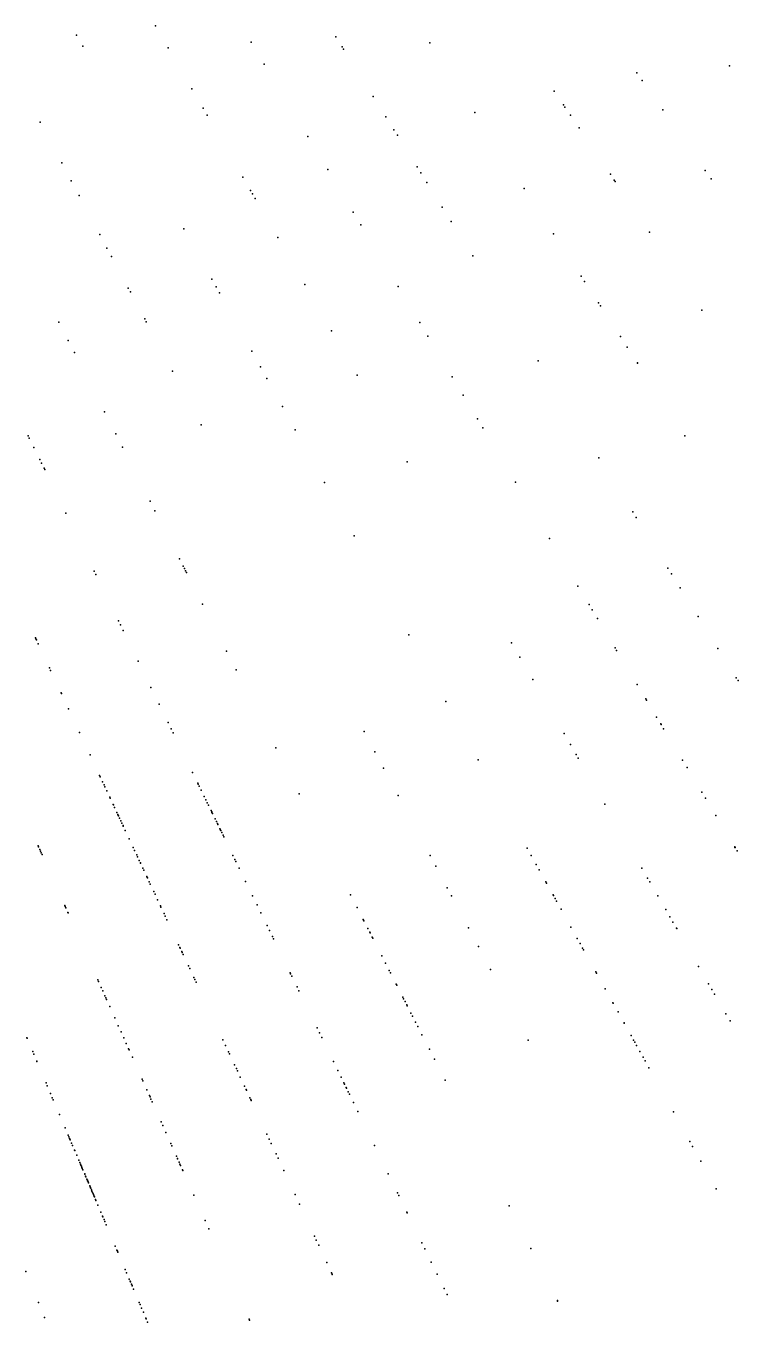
# Model space of a CAD drawing. Header units: metres. Extents: x -4327 to 4266, y -3886 to 3992.
# Drawn here: x 371.9 to 505.8, y -930.1 to -686.4 of the extents above; entities that cross this region are included whole.
import ezdxf

# ---------------------------------------------------------------- set-up
doc = ezdxf.new("R2010")
doc.units = ezdxf.units.M

msp = doc.modelspace()

# ---------------------------------------------------------------- linework, layer by layer
for p in [(396.32, -686.44, 2473.87), (381.46, -688.17, -85.95), (414.29, -689.49, 2515.26), (430.21, -688.48, 2477.89), (447.86, -689.65, 2482.34), (382.62, -690.26, 2491.23), (398.69, -690.55, 2474.71), (398.69, -690.55, 2474.71), (431.39, -690.37, 2489.27), (431.64, -690.78, 2477.01), (416.77, -693.62, 2497.42), (504.2, -693.97, 2502.3), (486.81, -695.23, 2502.49), (487.82, -696.68, 2503.21), (403.16, -698.29, 2483.9), (471.27, -698.69, 2507.41), (437.23, -699.71, 2486.17), (473.03, -701.29, 2472.02), (473.3, -701.69, 2500.12), (405.25, -701.91, 2478.34), (406, -703.21, 2478.37), (439.61, -703.53, -152.58), (456.35, -702.72, 2497.44), (474.31, -703.19, 2483.13), (491.71, -702.23, 2469.96), (374.62, -704.55, 2471.9), (441.13, -705.96, 2499.26), (475.95, -705.63, 2469.7), (424.95, -707.24, 2509.07), (441.79, -707.01, -152.4), (378.69, -712.21, 2498.78), (428.68, -713.45, 2471.88), (445.51, -712.96, 2492.27), (446.18, -714.04, 2500.55), (499.68, -713.61, 2479.41), (380.47, -715.55, 2496.51), (412.74, -714.88, 2487.35), (447.34, -715.89, -120.75), (481.83, -714.34, 2486.96), (482.56, -715.42, 2473.28), (482.76, -715.72, 2496.18), (500.79, -715.2, 2480.58), (381.96, -718.35, 2478.64), (414.17, -717.37, 2486.93), (414.53, -718, 2502.75), (415.06, -718.9, 2474.21), (465.63, -717.01, 2489.54), (450.22, -720.5, 2500.61), (433.49, -721.45, 2490.63), (451.92, -723.23, 2501.1), (385.84, -725.65, 2476.44), (401.64, -724.57, 2478.2), (419.28, -726.21, 2490.36), (434.92, -723.83, 2480.98), (471.16, -725.52, 2496.89), (489.16, -725.2, 2485.3), (387.19, -728.2, 2512.61), (388.05, -729.82, 2504.37), (455.95, -729.68, -198.4), (476.32, -733.47, 2471.84), (391.2, -735.75, 2488.17), (406.89, -734.04, 2488.01), (407.69, -735.5, 2479.53), (424.4, -735.08, 2493.76), (441.91, -735.45, 2494.04), (476.97, -734.48, 2462.4), (391.58, -736.45, 2490.54), (408.32, -736.63, 2487.8), (479.61, -738.53, 2484.56), (479.95, -739.05, 2460.72), (499.04, -739.86, 2492.02), (378.12, -742.11, 2473.54), (394.28, -741.52, 2485.18), (394.58, -742.09, 2487.08), (445.98, -742.23, 2481.77), (379.9, -745.59, 2489.63), (429.43, -743.79, 2505.38), (447.5, -744.77, 2481.54), (483.71, -744.85, 2471.52), (381.06, -747.87, 2515.4), (414.4, -747.61, 2489.07), (484.99, -746.82, 2490.86), (416.03, -750.53, 2503.25), (468.27, -749.39, 2467.55), (486.92, -749.8, 2496.5), (486.96, -749.85, 2466.97), (399.5, -751.35, 2495.66), (417.24, -752.72, 2506.09), (434.23, -752.12, 2489.09), (452.09, -752.4, 2468.05), (454.16, -755.85, 2496.6), (386.73, -759.01, 2480.56), (420.18, -758.02, 2466.67), (456.83, -760.3, 2493.96), (404.87, -761.45, 2506.81), (422.59, -762.37, 2507.04), (457.85, -761.99, 2465.38), (372.39, -763.51, -322.11), (372.59, -763.92, -292.92), (388.84, -763.13, 2494.03), (495.84, -763.52, 2482.32), (373.46, -765.71, -317.73), (390.1, -765.61, 2520.03), (479.66, -767.62, 2489.02), (374.56, -767.96, -310.2), (374.89, -768.65, -316.83), (375.37, -769.62, 2506.79), (375.48, -769.85, 2489.78), (443.62, -768.37, 2507.67), (428.08, -772.27, 2478.41), (464, -772.22, 2481.53), (395.3, -775.82, 2499.95), (379.48, -778.06, 2481.07), (396.21, -777.6, -336.92), (486.03, -777.8, 2471.56), (486.68, -778.86, 2508.41), (433.64, -782.32, 2476.41), (470.36, -782.81, 2494.32), (400.82, -786.65, 2482.42), (384.8, -788.95, 2507.02), (401.51, -788.01, 2499.66), (401.74, -788.46, -299.58), (401.96, -788.89, -299.74), (402.13, -789.22, 2469.18), (492.64, -788.39, 2488.52), (493.31, -789.45, 2479.51), (385.12, -789.6, 2517.89), (475.74, -791.76, 2501.67), (494.97, -792.12, 2479.66), (405.14, -795.14, -292.92), (477.83, -795.24, -161.76), (478.41, -796.2, -164.05), (389.36, -798.31, 2467.51), (389.71, -799.03, 2499.62), (479.38, -797.83, 2499.84), (498.34, -797.51, 2484.21), (373.73, -801.48, 27.26), (373.82, -801.66, -265.43), (390.25, -800.12, 2464.66), (443.96, -800.93, 2501.13), (373.93, -801.89, 2492.09), (374.26, -802.6, 2502.95), (409.66, -804.01, 2494.03), (463.27, -802.41, 2463.79), (482.71, -803.36, 2504.64), (483.01, -803.87, -159.3), (502.06, -803.47, 2498.66), (393.04, -805.85, 2482.29), (464.83, -805.11, 2463.95), (376.37, -807.13, -266.18), (376.6, -807.61, -262.64), (411.46, -807.53, 2479.56), (505.51, -808.99, 2479.04), (395.46, -810.82, 75.21), (467.28, -809.35, 2493.36), (486.85, -810.26, 2497.07), (505.84, -809.51, 2488.72), (378.55, -811.8, 6.6), (378.62, -811.95, 2501.67), (450.9, -813.45, 2510.51), (488.49, -812.99, -9.05), (488.64, -813.23, 2469.53), (379.95, -814.82, 2489.11), (397.01, -813.99, 77.99), (490.53, -816.38, -197.83), (398.68, -817.41, 2479.74), (399.25, -818.58, 85.44), (491.31, -817.68, -11.71), (491.37, -817.78, 29.41), (491.85, -818.58, -49.26), (382.05, -819.3, 1.73), (399.63, -819.37, 2494.11), (435.54, -819.13, 2483.37), (473.14, -819.49, 2483.32), (384.01, -823.5, -197.02), (418.92, -822.18, 2503.35), (437.55, -822.92, 2486.57), (474.31, -821.53, 2481.35), (475.42, -823.45, 2503.52), (439.19, -825.99, 2459.07), (457, -824.45, 2457.67), (475.8, -824.12, 2472.98), (495.4, -824.48, 2475.44), (496.24, -825.87, -53.92), (385.81, -827.38, -203.17), (385.92, -827.6, -181.38), (386.37, -828.56, 2509.67), (403.26, -826.81, -217.4), (386.63, -829.13, -167.23), (386.8, -829.5, -174.54), (386.81, -829.52, -214.2), (387.16, -830.27, -176.78), (404.24, -828.81, 2497.45), (404.34, -829.01, 69.81), (404.53, -829.41, -205.9), (404.89, -830.14, 2480.63), (423.34, -830.85, 2500.27), (499.03, -830.53, -159.7), (387.72, -831.47, -169.78), (387.8, -831.65, -163.09), (388.37, -832.85, 2493.03), (388.4, -832.92, -162.31), (388.62, -833.4, -219.97), (405.45, -831.3, -192.64), (405.78, -831.97, -197.55), (406.05, -832.52, -193.45), (406.26, -832.95, -202.01), (441.92, -831.12, 2458.19), (480.8, -832.78, 2482.78), (499.69, -831.62, 2488.83), (389.07, -834.36, -179.73), (389.23, -834.71, -217.13), (389.32, -834.9, -294.05), (389.34, -834.94, -189.26), (389.56, -835.42, -158.13), (389.78, -835.88, -156.67), (406.75, -833.95, -186.93), (406.88, -834.22, -206.03), (406.93, -834.32, -177.02), (407.01, -834.5, -183.89), (407.5, -835.49, -198.38), (501.65, -834.88, -0.27), (389.98, -836.31, -210.65), (390.21, -836.8, -175.03), (390.26, -836.91, -196.02), (390.63, -837.71, -166.88), (407.76, -836.04, -169.51), (407.94, -836.41, -215.65), (408.02, -836.57, -169.1), (408.43, -837.41, -207.35), (408.47, -837.48, -212.71), (408.54, -837.64, -166.69), (408.58, -837.71, -199.97), (408.78, -838.11, -194.22), (374.25, -840.57, -135.2), (391.36, -839.27, -161.46), (409.02, -838.61, 2505.94), (409.15, -838.89, -161.69), (374.34, -840.77, -133.7), (374.56, -841.28, -146.63), (374.7, -841.59, -149.26), (374.84, -841.89, -150.34), (374.98, -842.23, -141.64), (392.11, -840.89, -275.11), (392.37, -841.45, -208.22), (392.78, -842.32, -226.08), (392.94, -842.66, -157.42), (410.87, -842.41, -231.79), (411.23, -843.15, -154.62), (447.92, -842.42, 2503.88), (466.19, -841.03, 2474.74), (466.96, -842.43, -24.43), (505.2, -840.8, -46.31), (505.25, -840.88, -2.41), (505.29, -840.94, 2488.6), (505.64, -841.53, -44.21), (393.26, -843.34, 2490.87), (393.48, -843.81, -269.45), (393.5, -843.87, -152.42), (393.94, -844.82, 2516.13), (394.11, -845.17, -141.71), (411.41, -843.52, 2471.03), (412.02, -844.77, 40.27), (449, -844.44, 2501.67), (467.9, -844.12, 2483.83), (468.45, -845.1, -21.87), (487.73, -844.78, 2498.32), (394.66, -846.35, -134.62), (394.75, -846.55, -138.3), (394.78, -846.6, -215.93), (395.14, -847.37, -153.58), (395.33, -847.79, -232.96), (413.24, -847.28, 2510.87), (469.7, -847.37, 2489.36), (469.85, -847.64, -67.5), (488.83, -846.67, -13.6), (489.22, -847.36, -24.29), (395.98, -849.18, 2503.94), (396.22, -849.69, -229.68), (414.57, -849.99, -160.64), (432.99, -849.8, -202.45), (451.15, -848.49, 2477.13), (451.95, -850, 2489.6), (471.05, -849.79, 16.16), (471.11, -849.91, -1.86), (490.73, -849.97, 2497.58), (379.24, -851.79, -182.03), (379.34, -852.01, -176.8), (379.35, -852.02, -188.43), (379.46, -852.28, -189.54), (396.7, -850.73, -252.34), (397.25, -851.91, -219.44), (397.34, -852.11, -266.55), (415.41, -851.71, -245.9), (434.22, -852.21, -184.02), (471.45, -850.52, -45.38), (471.71, -850.99, 2479.96), (472.55, -852.5, -9.3), (492.23, -852.56, -9.4), (379.84, -853.14, -188.67), (379.88, -853.22, -176.53), (397.91, -853.32, -260.84), (397.92, -853.34, -273.6), (398.13, -853.8, -275.42), (398.47, -854.52, -205.52), (416.14, -853.21, -288.81), (435.36, -854.44, -226.08), (435.44, -854.6, -198.68), (435.5, -854.72, -199.26), (493.01, -853.92, -54.1), (493.6, -854.93, 2472.45), (417.28, -855.55, -254.22), (417.76, -856.54, -253.96), (418.29, -857.62, -142.34), (436.23, -856.14, 2472.88), (436.58, -856.83, -221.18), (436.65, -856.98, -211.3), (437.07, -857.8, -218.67), (455.14, -855.99, 2486.97), (474.41, -855.86, -69.23), (494.27, -856.1, -62.36), (494.3, -856.15, -17.53), (400.65, -859.19, -296.35), (400.9, -859.73, -238.99), (400.94, -859.82, 2481.59), (418.52, -858.1, -152.01), (437.15, -857.95, -178.19), (457.01, -859.51, 2489.17), (475.6, -858, 2.94), (476.13, -858.97, 2499.21), (476.62, -859.84, 2497.74), (476.78, -860.14, -50.73), (401.25, -860.49, -266.93), (401.33, -860.66, -248.08), (401.5, -861.02, -151.27), (438.85, -861.28, 2503.89), (439.55, -862.67, 2483.71), (402.5, -863.16, -238.29), (402.74, -863.67, -261.76), (421.62, -864.45, 2487.27), (421.72, -864.65, -266.51), (421.95, -865.13, -262.7), (440.25, -864.04, -178.36), (440.49, -864.5, -195.47), (459.3, -863.82, 2485.64), (479.07, -864.27, 2463.18), (479.23, -864.55, -172.91), (498.42, -863.28, -69.43), (498.42, -863.29, -61.79), (385.49, -865.82, -185.57), (385.61, -866.09, -184.02), (386.11, -867.22, -199.35), (386.11, -867.22, -199.35), (403.53, -865.37, -269.01), (403.71, -865.76, 2506.92), (403.93, -866.24, 2496.01), (422.92, -867.11, -164.96), (441.56, -866.61, -208.68), (441.66, -866.81, -221.53), (480.86, -867.49, -69.08), (500.31, -866.56, 27.57), (386.41, -867.88, -194.63), (386.81, -868.78, -191.05), (386.97, -869.15, -254.09), (387.11, -869.46, -254.74), (423.28, -867.86, -164.56), (442.79, -869.02, -210.37), (442.96, -869.36, -198.79), (443.22, -869.87, -156.54), (500.9, -867.58, 20.49), (501.41, -868.47, -18.87), (387.71, -870.82, 2473.16), (443.55, -870.51, -174.74), (443.64, -870.69, -176.43), (444.33, -872.05, -236.95), (482.31, -870.11, -133.46), (482.34, -870.17, -176.83), (483.27, -871.84, -91.32), (503.54, -872.16, -58.01), (388.64, -872.91, 2495.31), (389.31, -874.41, -236.71), (426.69, -874.84, -162.06), (444.64, -872.65, -230.9), (445.2, -873.75, -228.93), (445.61, -874.56, -170.59), (484.4, -873.88, -64.67), (484.44, -873.96, 2502.64), (504.33, -873.52, 2494.54), (372.13, -876.68, -225.63), (372.16, -876.75, 2503.7), (389.84, -875.6, -228.17), (390.34, -876.72, -227.36), (408.99, -877.08, 2490.59), (427.13, -875.74, -160.59), (427.56, -876.62, -248.55), (446.41, -876.12, -184.74), (466.37, -877.11, 2499.85), (485.73, -876.27, -127.73), (486.21, -877.14, -75.9), (373.23, -879.27, 2470.25), (390.81, -877.78, 2464.84), (391.25, -878.77, -252.41), (391.35, -878.98, -236.27), (409.48, -878.13, -140.22), (410.05, -879.36, -128.55), (410.21, -879.71, 2466.1), (447.8, -878.85, 2494.04), (486.41, -877.5, -77.03), (486.77, -878.16, 2475.37), (487.39, -879.28, -118.15), (373.45, -879.79, 230.84), (374.01, -881.1, 190.67), (374.02, -881.14, -159.92), (391.96, -880.36, 2492.17), (411.18, -881.77, -138.63), (429.75, -881.12, 2486.74), (448.74, -880.7, 2491.33), (487.98, -880.34, -122.75), (488.35, -881.01, -184.14), (393.8, -884.49, -206.62), (411.51, -882.49, -136.58), (411.71, -882.92, 2503.11), (412.26, -884.09, -123.29), (430.58, -882.82, -152.55), (431.21, -884.1, -259.26), (489.09, -882.33, -29.45), (375.74, -885.18, 2507.16), (375.96, -885.7, 287.58), (393.93, -884.78, -247.94), (394.67, -886.45, 2461.39), (413.06, -885.81, -133.83), (413.33, -886.4, -265.78), (413.4, -886.55, -133.4), (431.72, -885.15, -141.97), (431.83, -885.39, 2478.94), (432.14, -886.01, -129.51), (432.2, -886.14, -132.26), (432.56, -886.88, -121.98), (450.75, -884.65, 2478.8), (376.57, -887.14, 2456.46), (376.91, -887.95, 241.91), (377.1, -888.38, 265.66), (395.17, -887.57, -212.34), (395.28, -887.81, -213.5), (395.45, -888.2, -249.46), (395.69, -888.73, 2495.59), (414.06, -887.96, -125.45), (414.23, -888.32, -104.91), (414.29, -888.45, -130.96), (432.78, -887.32, -137.37), (433.52, -888.85, -118.42), (378.26, -891.13, 245.58), (434.34, -890.53, -115.35), (493.68, -890.63, 2518.42), (379.33, -893.63, 288.43), (397.37, -892.5, 2482.16), (397.68, -893.2, 2492.06), (379.89, -894.97, -79.45), (380.04, -895.33, -144.01), (380.16, -895.6, -140.26), (380.23, -895.77, -177.89), (380.28, -895.88, -153.33), (380.53, -896.48, -40.66), (398.27, -894.52, 2491.76), (399.17, -896.54, -244.97), (417.26, -894.82, -117.13), (417.71, -895.78, -124.92), (418.07, -896.55, -120.09), (496.77, -896.2, 2487.2), (380.73, -896.93, -83.91), (381.11, -897.84, 275.37), (381.12, -897.86, -138.98), (381.49, -898.73, -124.48), (381.49, -898.74, -128.27), (381.51, -898.78, -129.9), (381.51, -898.78, -129.9), (399.38, -897.03, -242.83), (400.23, -898.93, -247.91), (418.98, -898.51, 2486.93), (437.47, -896.95, 2479.73), (497.29, -897.13, -233.57), (381.9, -899.69, -97.61), (382.07, -900.11, -156.24), (382.21, -900.44, -117.67), (382.28, -900.61, -109.58), (382.39, -900.85, -86.97), (382.49, -901.09, -104.78), (382.55, -901.24, -110.2), (382.66, -901.49, -151.56), (400.44, -899.41, -258.92), (400.46, -899.44, -257.78), (400.73, -900.05, 2487.22), (400.9, -900.43, -254.62), (401.03, -900.73, -247.26), (401.38, -901.52, -240.62), (401.42, -901.61, -247.5), (419.37, -899.33, 2469.6), (420.45, -901.65, 2479.88), (498.83, -899.91, -26.1), (383, -902.29, -83.33), (383, -902.3, -70.42), (383.17, -902.68, 2495.49), (383.24, -902.85, -138.12), (383.41, -903.26, -134.91), (383.42, -903.29, -136.55), (383.5, -903.47, -58.69), (383.54, -903.56, -81.83), (383.55, -903.6, -87.23), (383.58, -903.67, -131.7), (383.63, -903.78, -87.79), (383.72, -903.99, -65.71), (440.06, -902.26, 2498.36), (383.95, -904.52, -90.02), (384.03, -904.71, 221.55), (384.11, -904.9, -53.4), (384.14, -904.97, -41.58), (384.27, -905.27, -45.36), (384.36, -905.5, -33.01), (384.47, -905.76, -44.84), (384.59, -906.03, -58.32), (384.7, -906.29, -36.8), (384.8, -906.54, -18.53), (403.49, -906.26, 2476.71), (422.54, -906.13, -102.05), (441.79, -905.81, 2500.28), (442.07, -906.37, -278.77), (501.7, -905.1, 2477.29), (384.82, -906.59, -15.31), (385.05, -907.12, -39.53), (385.11, -907.27, -41.69), (385.49, -908.15, -28.8), (423.38, -907.94, -94.53), (462.78, -908.26, 2505.31), (386.05, -909.47, 198.49), (386.37, -910.22, -28.86), (386.42, -910.36, -32.11), (386.63, -910.84, -1.89), (386.79, -911.22, 2483.21), (405.62, -911.03, 2481.89), (443.58, -909.47, -128.45), (443.63, -909.57, -129.58), (387.05, -911.83, -140.59), (406.32, -912.6, 2501.94), (388.75, -915.84, 291.47), (426.2, -913.98, -87.4), (426.21, -914.01, -116.85), (426.54, -914.71, -80.82), (426.99, -915.67, -99.79), (446.38, -915.21, 2490.91), (466.88, -916.3, 2477), (389.07, -916.59, 31.78), (389.12, -916.7, -16.02), (389.16, -916.81, 5.7), (389.24, -917, 10.6), (446.93, -916.35, -283.64), (371.95, -920.6, -13.81), (390.62, -920.24, -9), (390.89, -920.88, 13.91), (428.52, -918.96, 2495.9), (429.4, -920.85, -92.52), (429.54, -921.15, 2486.28), (429.55, -921.17, 2494.1), (448.17, -918.88, -119.02), (449.26, -921.12, 2510.91), (391.39, -922.07, 51.13), (391.57, -922.47, 52.25), (391.62, -922.6, 54.45), (391.81, -923.04, 38.58), (391.9, -923.26, 32.01), (391.93, -923.33, 36.95), (392.19, -923.95, 4.65), (450.59, -923.84, 2510.48), (451.14, -924.97, -125.51), (374.32, -926.47, -6.81), (393.25, -926.44, 60.18), (393.42, -926.85, 56.9), (393.7, -927.51, 16.76), (394.03, -928.27, 25.03), (394.04, -928.29, 9.08), (471.87, -926.1, 2507.36), (471.91, -926.18, 2473.19), (375.46, -929.3, -38.01), (394.51, -929.41, 12.39), (394.55, -929.5, 2489.5), (394.82, -930.14, 7.44), (413.89, -929.6, 2500.91), (413.98, -929.81, 2513.23)]:
    msp.add_point(p)

doc.saveas('drawing.dxf')
